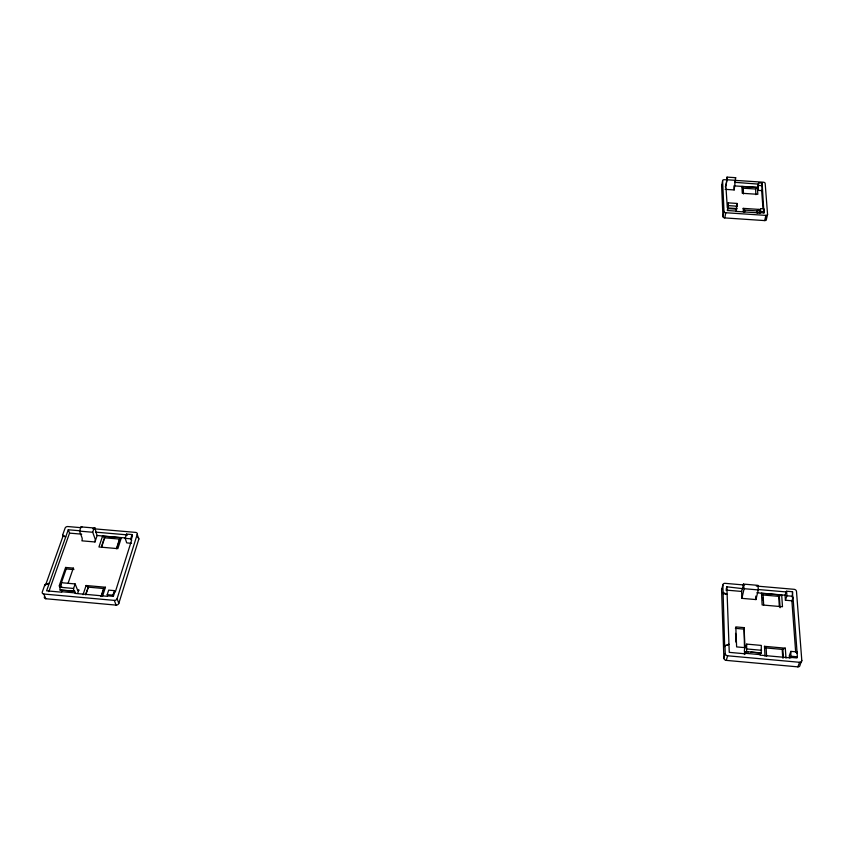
<?xml version="1.0" encoding="UTF-8"?>
<svg xmlns="http://www.w3.org/2000/svg" width="844" height="844" viewBox="0 0 844 844"><rect width="100%" height="100%" fill="white"/><g stroke="black" fill="none" stroke-linecap="round" stroke-linejoin="round"><path stroke-width="1.27" d="M736.232 211.105L727.444 210.525L728.298 202.866L737.086 203.446L736.242 211.401L760.433 213.005L760.507 208.637L764.031 208.869L763.947 212.941L760.423 212.709M742.551 588.162L741.591 591.433L741.908 598.354L755.96 599.578L758.271 589.914L758.017 585.367L743.437 584.069L742.572 588.637L726.853 586.802L726.241 588.985M746.581 651.821L746.697 644.109L761.309 645.417L761.225 653.14L746.096 651.589L745.558 653.836L729.258 652.359L726.853 586.802M736.01 180.437L763.377 182.209A1.741 1.108 9.2 0 1 765.181 183.443L767.555 214.344L766.363 219.535A1.772 1.15 9.9 0 1 764.685 220.59L724.764 217.921A1.762 1.15 8.7 0 1 722.96 216.634L721.609 185.87L722.612 180.69A1.73 1.108 8.1 0 1 724.279 179.688L726.884 179.856M725.344 186.925L727.18 179.783L727.053 177.124L735.673 177.683L734.174 189.932L725.144 189.341M722.96 216.634L723.994 211.454L722.612 180.69M724.764 217.921L725.798 212.741A1.772 1.15 8.7 0 1 723.994 211.454M727.444 210.525L728.298 202.866M734.691 182.578L735.082 180.627M736.348 207.033L737.086 203.446M741.897 186.482L743.068 188.201L755.507 189.003L757.363 187.495L757.838 194.31L742.298 193.297L741.897 186.482L757.363 187.495M744.514 212.424L744.44 209.755L743.195 208.362L758.914 209.396L759.157 212.92M762.448 187.03L761.657 190.596L757.775 190.343L757.564 187.4L758.65 182.81L762.111 183.032L763.947 212.941M757.775 190.343L758.65 182.81M762.111 183.032L762.016 186.999M758.914 209.396L757.026 210.916L744.376 210.072M759.421 213.511L760.507 208.637M764.685 220.59L765.877 215.399A1.783 1.15 9.8 0 0 767.555 214.344M756.319 586.042L794.098 589.312A2.321 1.836 22.6 0 1 796.493 591.412L801.8 660.441L800.028 665.009A2.426 1.973 26.9 0 1 797.854 666.865L726.262 660.377A2.374 1.983 23.9 0 1 723.878 658.12L721.578 589.798L722.875 585.04A2.289 1.857 19.5 0 1 725.049 583.341L744.587 585.029M726.811 645.428L728.963 644.215L724.964 645.628L724.669 646.641L722.875 585.04M743.437 584.069L744.113 588.69L741.908 598.354M723.878 658.12L725.239 653.53L724.964 645.628M726.262 660.377L727.644 655.788A2.384 1.994 23.6 0 1 725.239 653.53M744.482 647.844L744.081 627.63L735.799 626.902L736.622 646.905L744.988 647.654L744.081 627.63M44.321 596.813A2.342 1.804 -25.3 0 0 45.84 598.744L116.05 605.106A2.321 1.846 -23.6 0 0 118.814 603.386L138.775 539.221L137.234 534.368A2.226 1.73 -19.6 0 0 135.694 532.406L92.608 528.682M118.814 603.386L117.116 598.67L137.234 534.368M107.663 595.843L113.37 596.36L112.938 595.178L114.373 590.631L108.676 590.125L107.22 594.661L107.515 596.328L75.243 593.416L74.683 591.159L60.082 590.03L60.019 587.245L61.591 582.719L75.137 583.932L77.754 590.494A2.258 0.728 -81.7 0 0 78.861 589.787L77.711 593.226M114.373 590.631L115.343 591.866L131.664 540.086L130.736 538.82L132.086 534.568L126.558 534.094L125.207 538.345L126.716 542.892L131.537 543.314M113.37 596.36L114.805 591.823M131.136 540.044L132.476 535.792L132.086 534.568M746.697 644.109C743.121 652.264 744.872 648.498 744.44 654.533M102.472 596.455L105.437 587.245L86.099 585.514L83.039 594.703M121.346 537.776L117.854 548.642L98.938 546.986L102.557 536.151L121.346 537.776L119.51 539.084L104.392 537.776L102.557 536.151M100.974 596.56L103.569 588.511L105.437 587.245M116.398 548.727L119.51 539.084M101.396 596.318L103.991 588.268M116.82 548.473L119.922 538.831M85.729 594.007L88.441 586.865L86.099 585.514M101.596 546.195L103.991 538.978M85.771 594.904L88.441 586.865M101.607 547.144L104.804 537.512M81.995 526.941L81.013 526.888L79.547 531.119L82.047 537.828A2.173 0.717 -82.4 0 1 81.889 540.825L94.961 541.964L97.134 535.507L95.931 532.163L127.106 534.864M797.169 653.129L796.588 653.077L797.021 651.916L790.881 651.368L790.839 657.909L760.138 655.144L760.697 652.897L761.225 653.14M95.931 532.163L95.087 528.07L81.013 526.888M74.683 591.159L73.66 591.243L73.597 588.468L75.137 583.932M94.961 541.964A2.173 0.696 -82.5 0 0 95.119 538.968L92.703 532.258L94.138 528.017L95.087 528.07M786.165 591.939L786.608 591.222L792.537 591.739L792.463 597.489L793.033 597.541L791.883 600.791L785.405 600.232L785.047 595.21L786.165 591.939L757.891 589.492M68.174 583.035L73.301 568.117L65.61 567.442L59.122 586.063L61.707 586.295M785.405 600.232L786.935 595.78L786.608 591.222M61.137 589.935L61.717 592.193L46.589 590.832L68.258 529.768L80.433 530.823M59.734 587.551L66.212 568.93L65.61 567.442M792.463 597.489L792.537 591.739M48.857 591.655L69.546 533.113L68.258 529.768M47.327 584.428L49.279 583.257L44.932 584.565L42.306 591.918A2.353 1.804 -25.1 0 0 43.782 594.028L45.84 598.744M44.932 584.565L45.376 585.609L63.047 536.067L62.635 535.012L65.094 528.122A2.247 1.699 -21.6 0 1 67.805 526.54L80.855 527.669M790.881 651.368L789.288 655.683L789.435 657.835M793.033 597.541L797.39 656.801L796.947 657.951L790.796 657.402M797.854 666.865L799.606 662.297A2.437 1.973 26.6 0 0 801.8 660.441M727.053 177.124L726.22 184.678M735.335 178.316L735.673 177.683M763.662 605.021L763.071 594.693L762.417 594.936L778.664 596.349L781.692 595.094L782.483 606.741L762.143 604.958L761.488 593.343L781.692 595.094M765.434 647.886L782.188 649.395L785.31 648.192L785.986 658.088M727.18 179.783L735.82 180.342M734.681 182.304L758.366 184.108M758.851 185.48L762.311 185.701M757.564 187.4L733.953 185.87L734.174 189.932M728.425 205.63L737.245 206.21M727.317 207.761L725.787 184.646M728.172 207.972L736.981 208.563M727.834 208.573L736.633 209.154M760.708 211.411L764.242 211.644M725.798 212.741L765.877 215.399M79.547 531.119L92.703 532.258M744.113 588.69L758.271 589.914M69.546 533.113L81.689 534.168M97.134 535.507L125.608 537.976M725.935 590.072L741.591 591.433M756.868 592.762L785.047 595.21M125.207 538.345L130.736 538.82M786.935 595.78L792.885 596.297M66.212 568.93L72.616 569.5M735.367 628.347L743.627 629.086M765.033 656.199L764.474 646.325L785.31 648.192M88.019 587.118L103.569 588.511M60.019 587.245L73.597 588.468M746.929 648.973L761.573 650.291M746.096 651.589L748.522 651.8M750.96 652.022L760.697 652.897M60.082 590.03L73.66 591.243M107.22 594.661L112.938 595.178M791.229 656.242L797.39 656.801M61.876 591.718L75.401 592.942M745.537 653.319L760.117 654.627M43.782 594.028L114.341 600.4A2.332 1.846 -23.4 0 0 117.116 598.67M727.644 655.788L799.606 662.297M722.844 593.459L727.127 594.44L723.129 592.414M63.047 536.067L65.737 536.889L62.635 535.012M764.474 646.325L766.109 647.654L766.605 656.294M761.488 593.343L763.071 594.693M73.301 568.117L73.892 569.616M114.341 600.4L116.05 605.106M126.558 534.094L126.959 535.307M766.162 216.95L766.363 219.535M761.657 190.596L762.987 208.616M791.883 600.791L795.692 652.412M755.58 188.687L755.897 194.69M757.089 210.589L757.184 213.258M779.328 596.107L780.109 607.743M782.863 649.152L783.443 657.803M778.664 596.349L779.35 606.688M782.188 649.395L782.757 658.046M743.131 187.874L743.469 193.55M744.44 209.755L744.587 212.097M743.131 189.33L743.406 193.877M743.195 208.362L743.395 211.876M762.565 597.52L762.712 600.095M755.77 596.107L755.96 599.578M735.567 633.348L735.926 642.094M721.609 185.87A1.72 1.108 8.2 0 1 722.031 185.142M138.005 537.459A2.216 1.73 -19.7 0 1 138.775 539.221M721.578 589.798A2.279 1.846 19.7 0 1 722.053 588.627"/></g></svg>
